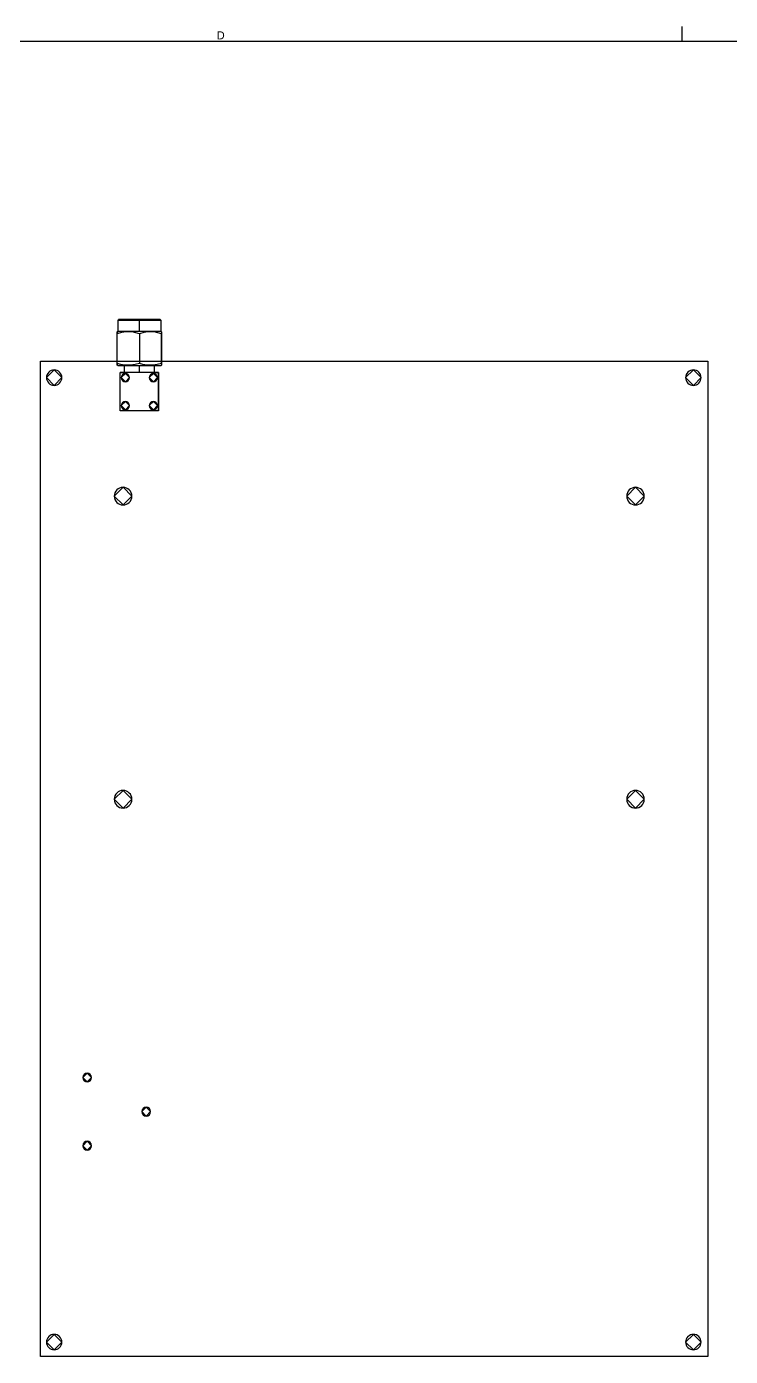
# Model space of a CAD drawing. Header units: inches. Extents: x 0 to 841, y -594 to 0.
# Drawn here: x 552.3 to 680, y -241.3 to 0 of the extents above; entities that cross this region are included whole.
import ezdxf

# ---------------------------------------------------------------- set-up
doc = ezdxf.new("R2010")
doc.units = ezdxf.units.IN
doc.header["$MEASUREMENT"] = 0
doc.styles.add('Arial0', font='arial.ttf', dxfattribs={"height": 2.265495})

msp = doc.modelspace()

# ---------------------------------------------------------------- linework, layer by layer
at = {"color": 7}
for p, q in [((671.21, 0), (671.21, -2.65)), ((2.65, -2.65), (838.35, -2.65)), ((568.77, -55.37), (568.9, -55.3)), ((568.9, -55.3), (568.77, -55.37)), ((568.77, -55.37), (568.9, -55.3)), ((568.9, -55.3), (568.77, -55.37)), ((568.77, -55.73), (568.77, -55.37)), ((568.77, -55.37), (568.77, -55.39)), ((568.77, -55.73), (568.77, -55.37)), ((568.77, -55.37), (568.77, -55.39)), ((568.77, -55.39), (568.77, -55.47)), ((568.77, -55.39), (568.77, -55.47)), ((568.77, -55.47), (568.77, -55.58)), ((568.77, -55.47), (568.77, -55.58)), ((568.9, -53.34), (568.91, -53.28)), ((568.91, -53.28), (568.9, -53.34)), ((568.9, -53.34), (568.91, -53.28)), ((568.91, -53.28), (568.9, -53.34)), ((568.9, -55.3), (568.9, -53.34)), ((569.03, -53.34), (568.9, -53.34)), ((568.9, -55.3), (568.9, -53.34)), ((568.9, -55.3), (568.9, -53.34)), ((569.03, -53.34), (568.9, -53.34)), ((568.9, -55.3), (568.9, -53.34)), ((569.03, -55.3), (568.9, -55.3)), ((569.03, -55.3), (568.9, -55.3)), ((568.91, -53.28), (568.93, -53.24)), ((568.93, -53.24), (568.91, -53.28)), ((568.91, -53.28), (568.93, -53.24)), ((568.93, -53.24), (568.91, -53.28)), ((568.93, -53.24), (568.96, -53.19)), ((568.96, -53.19), (568.93, -53.24)), ((568.93, -53.24), (568.96, -53.19)), ((568.96, -53.19), (568.93, -53.24)), ((568.96, -53.19), (569, -53.16)), ((569, -53.16), (568.96, -53.19)), ((568.96, -53.19), (569, -53.16)), ((569, -53.16), (568.96, -53.19)), ((569, -53.16), (569.05, -53.14)), ((569.05, -53.14), (569, -53.16)), ((569, -53.16), (569.05, -53.14)), ((569.05, -53.14), (569, -53.16)), ((569.42, -53.34), (569.03, -53.34)), ((569.42, -53.34), (569.03, -53.34)), ((569.42, -55.3), (569.03, -55.3)), ((569.42, -55.3), (569.03, -55.3)), ((569.05, -53.14), (569.1, -53.14)), ((569.1, -53.14), (569.05, -53.14)), ((569.05, -53.14), (569.1, -53.14)), ((569.1, -53.14), (569.05, -53.14)), ((569.1, -53.14), (572.77, -53.14)), ((569.22, -53.14), (569.1, -53.14)), ((569.1, -53.14), (572.77, -53.14)), ((569.22, -53.14), (569.1, -53.14)), ((569.59, -53.14), (569.22, -53.14)), ((569.59, -53.14), (569.22, -53.14)), ((570.03, -53.34), (569.42, -53.34)), ((570.03, -53.34), (569.42, -53.34)), ((570.03, -55.3), (569.42, -55.3)), ((570.03, -55.3), (569.42, -55.3)), ((570.36, -55.39), (569.56, -55.51)), ((570.36, -55.39), (569.56, -55.51)), ((570.18, -53.14), (569.59, -53.14)), ((570.18, -53.14), (569.59, -53.14)), ((570.84, -53.34), (570.03, -53.34)), ((570.84, -53.34), (570.03, -53.34)), ((570.84, -55.3), (570.03, -55.3)), ((570.84, -55.3), (570.03, -55.3)), ((570.94, -53.14), (570.18, -53.14)), ((570.94, -53.14), (570.18, -53.14)), ((570.91, -55.37), (570.36, -55.39)), ((570.91, -55.37), (570.36, -55.39)), ((571.77, -53.34), (570.84, -53.34)), ((571.77, -53.34), (570.84, -53.34)), ((571.77, -55.3), (570.84, -55.3)), ((571.77, -55.3), (570.84, -55.3)), ((571.45, -55.41), (570.91, -55.37)), ((571.45, -55.41), (570.91, -55.37)), ((571.82, -53.14), (570.94, -53.14)), ((571.82, -53.14), (570.94, -53.14)), ((572.12, -55.54), (571.45, -55.41)), ((572.12, -55.54), (571.45, -55.41)), ((572.77, -53.34), (571.77, -53.34)), ((572.77, -53.34), (571.77, -53.34)), ((572.77, -55.3), (571.77, -55.3)), ((572.77, -55.3), (571.77, -55.3)), ((572.77, -53.14), (571.82, -53.14)), ((572.77, -53.14), (571.82, -53.14)), ((572.77, -53.14), (576.32, -53.14)), ((573.73, -53.14), (572.77, -53.14)), ((572.77, -53.16), (572.77, -53.14)), ((572.77, -53.14), (572.77, -53.14)), ((572.77, -53.14), (576.32, -53.14)), ((573.73, -53.14), (572.77, -53.14)), ((572.77, -53.16), (572.77, -53.14)), ((572.77, -53.14), (572.77, -53.14)), ((572.77, -53.19), (572.77, -53.16)), ((572.77, -53.19), (572.77, -53.16)), ((572.77, -53.24), (572.77, -53.19)), ((572.77, -53.24), (572.77, -53.19)), ((572.77, -53.28), (572.77, -53.24)), ((572.77, -53.28), (572.77, -53.24)), ((572.77, -53.34), (572.77, -53.28)), ((572.77, -53.34), (572.77, -53.28)), ((572.77, -55.3), (572.77, -53.34)), ((573.78, -53.34), (572.77, -53.34)), ((572.77, -55.3), (572.77, -53.34)), ((573.78, -53.34), (572.77, -53.34)), ((573.78, -55.3), (572.77, -55.3)), ((573.78, -55.3), (572.77, -55.3)), ((574.36, -55.39), (573.56, -55.51)), ((574.36, -55.39), (573.56, -55.51)), ((574.61, -53.14), (573.73, -53.14)), ((574.61, -53.14), (573.73, -53.14)), ((574.71, -53.34), (573.78, -53.34)), ((574.71, -53.34), (573.78, -53.34)), ((574.71, -55.3), (573.78, -55.3)), ((574.71, -55.3), (573.78, -55.3)), ((574.91, -55.37), (574.36, -55.39)), ((574.91, -55.37), (574.36, -55.39)), ((575.37, -53.14), (574.61, -53.14)), ((575.37, -53.14), (574.61, -53.14)), ((575.51, -53.34), (574.71, -53.34)), ((575.51, -53.34), (574.71, -53.34)), ((575.51, -55.3), (574.71, -55.3)), ((575.51, -55.3), (574.71, -55.3)), ((575.45, -55.41), (574.91, -55.37)), ((575.45, -55.41), (574.91, -55.37)), ((575.96, -53.14), (575.37, -53.14)), ((575.96, -53.14), (575.37, -53.14)), ((576.12, -55.54), (575.45, -55.41)), ((576.12, -55.54), (575.45, -55.41)), ((576.13, -53.34), (575.51, -53.34)), ((576.13, -53.34), (575.51, -53.34)), ((576.13, -55.3), (575.51, -55.3)), ((576.13, -55.3), (575.51, -55.3)), ((576.32, -53.14), (575.96, -53.14)), ((576.32, -53.14), (575.96, -53.14)), ((576.52, -53.34), (576.13, -53.34)), ((576.52, -53.34), (576.13, -53.34)), ((576.52, -55.3), (576.13, -55.3)), ((576.52, -55.3), (576.13, -55.3)), ((576.32, -53.14), (576.5, -53.14)), ((576.5, -53.14), (576.32, -53.14)), ((576.32, -53.14), (576.5, -53.14)), ((576.5, -53.14), (576.32, -53.14)), ((576.5, -53.14), (576.55, -53.16)), ((576.55, -53.16), (576.5, -53.14)), ((576.5, -53.14), (576.55, -53.16)), ((576.55, -53.16), (576.5, -53.14)), ((576.65, -53.34), (576.52, -53.34)), ((576.65, -53.34), (576.52, -53.34)), ((576.65, -55.3), (576.52, -55.3)), ((576.65, -55.3), (576.52, -55.3)), ((576.55, -53.16), (576.59, -53.19)), ((576.59, -53.19), (576.55, -53.16)), ((576.55, -53.16), (576.59, -53.19)), ((576.59, -53.19), (576.55, -53.16)), ((576.59, -53.19), (576.62, -53.24)), ((576.62, -53.24), (576.59, -53.19)), ((576.59, -53.19), (576.62, -53.24)), ((576.62, -53.24), (576.59, -53.19)), ((576.62, -53.24), (576.64, -53.28)), ((576.64, -53.28), (576.62, -53.24)), ((576.62, -53.24), (576.64, -53.28)), ((576.64, -53.28), (576.62, -53.24)), ((576.64, -53.28), (576.65, -53.34)), ((576.65, -53.34), (576.64, -53.28)), ((576.64, -53.28), (576.65, -53.34)), ((576.65, -53.34), (576.64, -53.28)), ((576.65, -53.34), (576.65, -55.3)), ((576.65, -53.34), (576.65, -55.3)), ((576.65, -53.34), (576.65, -55.3)), ((576.65, -53.34), (576.65, -55.3)), ((576.65, -55.3), (576.77, -55.37)), ((576.77, -55.37), (576.65, -55.3)), ((576.65, -55.3), (576.77, -55.37)), ((576.77, -55.37), (576.65, -55.3)), ((576.77, -55.37), (576.77, -55.73)), ((576.77, -55.37), (576.77, -55.39)), ((576.77, -55.37), (576.77, -55.73)), ((576.77, -55.37), (576.77, -55.39)), ((576.77, -55.39), (576.77, -55.47)), ((576.77, -55.39), (576.77, -55.47)), ((576.77, -55.47), (576.77, -55.58)), ((576.77, -55.47), (576.77, -55.58)), ((569.56, -55.51), (568.77, -55.73)), ((569.56, -55.51), (568.77, -55.73)), ((568.77, -55.58), (568.77, -55.73)), ((568.77, -55.58), (568.77, -55.73)), ((568.77, -61.11), (568.77, -55.73)), ((568.77, -61.11), (568.77, -55.73)), ((568.77, -61.11), (568.77, -55.73)), ((568.77, -61.11), (568.77, -55.73)), ((572.77, -55.73), (572.12, -55.54)), ((572.77, -55.73), (572.12, -55.54)), ((573.56, -55.51), (572.77, -55.73)), ((573.56, -55.51), (572.77, -55.73)), ((572.77, -55.73), (572.77, -61.11)), ((572.77, -55.73), (572.77, -61.11)), ((576.77, -55.73), (576.12, -55.54)), ((576.77, -55.73), (576.12, -55.54)), ((576.77, -55.58), (576.77, -55.73)), ((576.77, -55.58), (576.77, -55.73)), ((576.77, -55.73), (576.77, -61.11)), ((576.77, -61.11), (576.77, -55.73)), ((576.77, -55.73), (576.77, -61.11)), ((576.77, -61.11), (576.77, -55.73)), ((554.81, -241.3), (554.81, -60.7)), ((554.81, -60.7), (675.91, -60.7)), ((555.91, -63.7), (557.31, -62.3)), ((557.31, -62.3), (558.71, -63.7)), ((568.77, -61.44), (568.77, -61.11)), ((569.43, -61.3), (568.77, -61.11)), ((568.77, -61.11), (568.77, -61.25)), ((568.77, -61.44), (568.77, -61.11)), ((569.43, -61.3), (568.77, -61.11)), ((568.77, -61.11), (568.77, -61.25)), ((568.77, -61.25), (568.77, -61.37)), ((568.77, -61.25), (568.77, -61.37)), ((568.77, -61.37), (568.77, -61.44)), ((568.77, -61.37), (568.77, -61.44)), ((568.77, -61.46), (568.77, -61.44)), ((568.77, -61.46), (568.77, -61.44)), ((568.77, -61.46), (568.77, -61.44)), ((568.77, -61.46), (568.77, -61.44)), ((568.9, -61.54), (568.77, -61.46)), ((568.9, -61.54), (568.77, -61.46)), ((568.9, -61.54), (568.77, -61.46)), ((568.9, -61.54), (568.77, -61.46)), ((570.07, -61.54), (568.9, -61.54)), ((569.03, -61.54), (568.9, -61.54)), ((570.07, -61.54), (568.9, -61.54)), ((569.03, -61.54), (568.9, -61.54)), ((569.42, -61.54), (569.03, -61.54)), ((569.42, -61.54), (569.03, -61.54)), ((569.27, -69.74), (569.27, -62.74)), ((569.27, -62.74), (570.07, -62.74)), ((576.27, -62.74), (569.27, -62.74)), ((569.27, -69.74), (569.27, -62.74)), ((569.27, -69.74), (569.27, -62.74)), ((569.27, -62.74), (570.07, -62.74)), ((576.27, -62.74), (569.27, -62.74)), ((569.27, -69.74), (569.27, -62.74)), ((570.03, -61.54), (569.42, -61.54)), ((570.03, -61.54), (569.42, -61.54)), ((570.1, -61.42), (569.43, -61.3)), ((570.1, -61.42), (569.43, -61.3)), ((570.84, -61.54), (570.03, -61.54)), ((570.84, -61.54), (570.03, -61.54)), ((570.07, -62.74), (570.07, -61.54)), ((570.07, -62.74), (570.07, -61.54)), ((570.07, -62.74), (570.07, -61.54)), ((570.07, -62.74), (570.07, -61.54)), ((570.64, -61.46), (570.1, -61.42)), ((570.64, -61.46), (570.1, -61.42)), ((571.19, -61.45), (570.64, -61.46)), ((571.19, -61.45), (570.64, -61.46)), ((571.77, -61.54), (570.84, -61.54)), ((571.77, -61.54), (570.84, -61.54)), ((571.99, -61.33), (571.19, -61.45)), ((571.99, -61.33), (571.19, -61.45)), ((572.77, -61.54), (571.77, -61.54)), ((572.77, -61.54), (571.77, -61.54)), ((572.77, -61.11), (571.99, -61.33)), ((572.77, -61.11), (571.99, -61.33)), ((573.43, -61.3), (572.77, -61.11)), ((573.43, -61.3), (572.77, -61.11)), ((573.78, -61.54), (572.77, -61.54)), ((572.77, -62.74), (572.77, -61.54)), ((573.78, -61.54), (572.77, -61.54)), ((572.77, -62.74), (572.77, -61.54)), ((574.1, -61.42), (573.43, -61.3)), ((574.1, -61.42), (573.43, -61.3)), ((574.71, -61.54), (573.78, -61.54)), ((574.71, -61.54), (573.78, -61.54)), ((574.64, -61.46), (574.1, -61.42)), ((574.64, -61.46), (574.1, -61.42)), ((575.19, -61.45), (574.64, -61.46)), ((575.19, -61.45), (574.64, -61.46)), ((575.51, -61.54), (574.71, -61.54)), ((575.51, -61.54), (574.71, -61.54)), ((575.99, -61.33), (575.19, -61.45)), ((575.99, -61.33), (575.19, -61.45)), ((576.65, -61.54), (575.47, -61.54)), ((575.47, -61.54), (575.47, -62.74)), ((575.47, -61.54), (575.47, -62.74)), ((576.65, -61.54), (575.47, -61.54)), ((575.47, -61.54), (575.47, -62.74)), ((575.47, -61.54), (575.47, -62.74)), ((575.47, -62.74), (576.27, -62.74)), ((575.47, -62.74), (576.27, -62.74)), ((576.13, -61.54), (575.51, -61.54)), ((576.13, -61.54), (575.51, -61.54)), ((576.77, -61.11), (575.99, -61.33)), ((576.77, -61.11), (575.99, -61.33)), ((576.52, -61.54), (576.13, -61.54)), ((576.52, -61.54), (576.13, -61.54)), ((576.27, -62.74), (576.27, -69.74)), ((576.27, -69.74), (576.27, -62.74)), ((576.27, -62.74), (576.27, -69.74)), ((576.27, -69.74), (576.27, -62.74)), ((576.65, -61.54), (576.52, -61.54)), ((576.65, -61.54), (576.52, -61.54)), ((576.77, -61.46), (576.65, -61.54)), ((576.77, -61.46), (576.65, -61.54)), ((576.77, -61.46), (576.65, -61.54)), ((576.77, -61.46), (576.65, -61.54)), ((576.77, -61.11), (576.77, -61.25)), ((576.77, -61.25), (576.77, -61.11)), ((576.77, -61.11), (576.77, -61.25)), ((576.77, -61.25), (576.77, -61.11)), ((576.77, -61.25), (576.77, -61.44)), ((576.77, -61.25), (576.77, -61.37)), ((576.77, -61.25), (576.77, -61.44)), ((576.77, -61.25), (576.77, -61.37)), ((576.77, -61.37), (576.77, -61.44)), ((576.77, -61.37), (576.77, -61.44)), ((576.77, -61.44), (576.77, -61.46)), ((576.77, -61.46), (576.77, -61.44)), ((576.77, -61.44), (576.77, -61.46)), ((576.77, -61.46), (576.77, -61.44)), ((671.91, -63.7), (673.31, -62.3)), ((673.31, -62.3), (674.71, -63.7)), ((675.91, -60.7), (675.91, -241.3)), ((557.31, -65.1), (555.91, -63.7)), ((558.71, -63.7), (557.31, -65.1)), ((569.48, -63.7), (570.23, -62.95)), ((570.23, -64.45), (569.48, -63.7)), ((570.23, -62.95), (570.98, -63.7)), ((570.98, -63.7), (570.23, -64.45)), ((574.56, -63.7), (575.31, -62.95)), ((575.31, -64.45), (574.56, -63.7)), ((575.31, -62.95), (576.06, -63.7)), ((576.06, -63.7), (575.31, -64.45)), ((673.31, -65.1), (671.91, -63.7)), ((674.71, -63.7), (673.31, -65.1)), ((576.27, -69.74), (569.27, -69.74)), ((576.27, -69.74), (569.27, -69.74)), ((576.27, -69.74), (569.27, -69.74)), ((576.27, -69.74), (569.27, -69.74)), ((569.48, -68.78), (570.23, -68.03)), ((570.23, -69.53), (569.48, -68.78)), ((570.23, -68.03), (570.98, -68.78)), ((570.98, -68.78), (570.23, -69.53)), ((574.56, -68.78), (575.31, -68.03)), ((575.31, -69.53), (574.56, -68.78)), ((575.31, -68.03), (576.06, -68.78)), ((576.06, -68.78), (575.31, -69.53)), ((568.21, -85.2), (569.81, -83.6)), ((569.81, -83.6), (571.41, -85.2)), ((661.21, -85.2), (662.81, -83.6)), ((662.81, -83.6), (664.41, -85.2)), ((569.81, -86.8), (568.21, -85.2)), ((571.41, -85.2), (569.81, -86.8)), ((662.81, -86.8), (661.21, -85.2)), ((664.41, -85.2), (662.81, -86.8)), ((568.21, -140.2), (569.81, -138.6)), ((569.81, -138.6), (571.41, -140.2)), ((661.21, -140.2), (662.81, -138.6)), ((662.81, -138.6), (664.41, -140.2)), ((569.81, -141.8), (568.21, -140.2)), ((571.41, -140.2), (569.81, -141.8)), ((662.81, -141.8), (661.21, -140.2)), ((664.41, -140.2), (662.81, -141.8)), ((562.51, -190.7), (563.31, -189.9)), ((563.31, -189.9), (564.11, -190.7)), ((563.31, -191.5), (562.51, -190.7)), ((564.11, -190.7), (563.31, -191.5)), ((573.22, -196.88), (574.02, -196.08)), ((574.02, -197.68), (573.22, -196.88)), ((574.02, -196.08), (574.82, -196.88)), ((574.82, -196.88), (574.02, -197.68)), ((562.51, -203.06), (563.31, -202.26)), ((563.31, -202.26), (564.11, -203.06)), ((563.31, -203.86), (562.51, -203.06)), ((564.11, -203.06), (563.31, -203.86)), ((555.91, -238.7), (557.31, -237.3)), ((557.31, -240.1), (555.91, -238.7)), ((557.31, -237.3), (558.71, -238.7)), ((558.71, -238.7), (557.31, -240.1)), ((671.91, -238.7), (673.31, -237.3)), ((673.31, -240.1), (671.91, -238.7)), ((673.31, -237.3), (674.71, -238.7)), ((674.71, -238.7), (673.31, -240.1)), ((675.91, -241.3), (554.81, -241.3))]:
    msp.add_line(p, q, dxfattribs=at)
for centre, radius, start, end in [((557.31, -63.7), 1.4, 90, 180), ((557.31, -63.7), 1.4, 0, 90), ((673.31, -63.7), 1.4, 90, 180), ((673.31, -63.7), 1.4, 0, 90), ((557.31, -63.7), 1.4, 180, 270), ((557.31, -63.7), 1.4, 270, 0), ((570.23, -63.7), 0.75, 90, 180), ((570.23, -63.7), 0.75, 180, 270), ((570.23, -63.7), 0.75, 0, 90), ((570.23, -63.7), 0.75, 270, 0), ((575.31, -63.7), 0.75, 90, 180), ((575.31, -63.7), 0.75, 180, 270), ((575.31, -63.7), 0.75, 0, 90), ((575.31, -63.7), 0.75, 270, 0), ((673.31, -63.7), 1.4, 180, 270), ((673.31, -63.7), 1.4, 270, 0), ((570.23, -68.78), 0.75, 90, 180), ((570.23, -68.78), 0.75, 180, 270), ((570.23, -68.78), 0.75, 0, 90), ((570.23, -68.78), 0.75, 270, 0), ((575.31, -68.78), 0.75, 90, 180), ((575.31, -68.78), 0.75, 180, 270), ((575.31, -68.78), 0.75, 0, 90), ((575.31, -68.78), 0.75, 270, 0), ((569.81, -85.2), 1.6, 90, 180), ((569.81, -85.2), 1.6, 0, 90), ((662.81, -85.2), 1.6, 90, 180), ((662.81, -85.2), 1.6, 0, 90), ((569.81, -85.2), 1.6, 180, 270), ((569.81, -85.2), 1.6, 270, 0), ((662.81, -85.2), 1.6, 180, 270), ((662.81, -85.2), 1.6, 270, 0), ((569.81, -140.2), 1.6, 90, 180), ((569.81, -140.2), 1.6, 0, 90), ((662.81, -140.2), 1.6, 90, 180), ((662.81, -140.2), 1.6, 0, 90), ((569.81, -140.2), 1.6, 180, 270), ((569.81, -140.2), 1.6, 270, 0), ((662.81, -140.2), 1.6, 180, 270), ((662.81, -140.2), 1.6, 270, 0), ((563.31, -190.7), 0.8, 90, 180), ((563.31, -190.7), 0.8, 0, 90), ((563.31, -190.7), 0.8, 180, 270), ((563.31, -190.7), 0.8, 270, 0), ((574.02, -196.88), 0.8, 90, 180), ((574.02, -196.88), 0.8, 180, 270), ((574.02, -196.88), 0.8, 0, 90), ((574.02, -196.88), 0.8, 270, 0), ((563.31, -203.06), 0.8, 90, 180), ((563.31, -203.06), 0.8, 0, 90), ((563.31, -203.06), 0.8, 180, 270), ((563.31, -203.06), 0.8, 270, 0), ((557.31, -238.7), 1.4, 90, 180), ((557.31, -238.7), 1.4, 180, 270), ((557.31, -238.7), 1.4, 0, 90), ((557.31, -238.7), 1.4, 270, 0), ((673.31, -238.7), 1.4, 90, 180), ((673.31, -238.7), 1.4, 180, 270), ((673.31, -238.7), 1.4, 0, 90), ((673.31, -238.7), 1.4, 270, 0)]:
    msp.add_arc(centre, radius, start, end, dxfattribs=at)

# ---------------------------------------------------------------- texts
at = {"color": 7, "style": 'Arial0'}
msp.add_text('D', height=1.45, dxfattribs=at).set_placement((586.8, -2.32))

doc.saveas('drawing.dxf')
